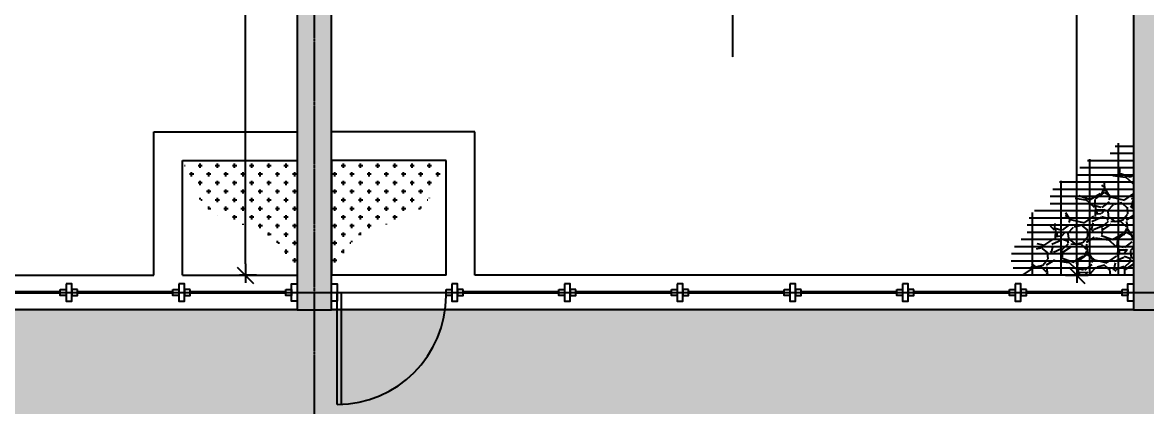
# Model space of a CAD drawing. Header units: metres. Extents: x 841183 to 1048542, y 259326 to 317714.
# Drawn here: x 945726 to 955536, y 279459 to 282805 of the extents above; entities that cross this region are included whole.
import ezdxf

# ---------------------------------------------------------------- set-up
doc = ezdxf.new("R2010")
doc.units = ezdxf.units.M
doc.header["$PDMODE"] = 34
doc.linetypes.add('CENTER2', pattern=[1.125, 0.75, -0.125, 0.125, -0.125])
doc.linetypes.add('VILLA AXIS$0$CENTER', pattern=[2, 1.25, -0.25, 0.25, -0.25])
for name, color, linetype in [('1-FENCE', 252, 'Continuous'), ('A-AXIS LINE', 253, 'Continuous'), ('G-RC-WALL', 252, 'Continuous'), ('INTEC -CONC WALL BELOW', 2, 'Continuous'), ('INTEC -FENCE', 252, 'Continuous'), ('INTEC -RC-WALL', 252, 'Continuous'), ('PAMCAD-PROJECTION', 7, 'Continuous')]:
    doc.layers.add(name, color=color, linetype=linetype)
for name, color, linetype, transparency in [('A-AXIS DIMENSION', 252, 'Continuous', 0.6), ('A-REFLECT DOWN', 252, 'Continuous', 0.6), ('G-HATCH', 253, 'Continuous', 0.6), ('G-HATCH-COL-WALL', 253, 'Continuous', 0.6)]:
    doc.layers.add(name, color=color, linetype=linetype, transparency=transparency)
doc.styles.add('romans', font='romans.shx', dxfattribs={"width": 0.85})
doc.dimstyles.new('DIM-100', dxfattribs={"dimtxt": 200, "dimasz": 100, "dimexe": 50, "dimexo": 75, "dimgap": 50, "dimtad": 1, "dimdec": 0, "dimrnd": 5, "dimzin": 9, "dimdsep": 46, "dimtxsty": 'romans', "dimblk1": 'D-oblique', "dimblk2": 'D-oblique', "dimsah": 1, "dimcen": 100, "dimdle": 100, "dimclrd": 256, "dimclre": 256, "dimclrt": 131, "dimadec": 0, "dimazin": 0, "dimtfac": 1, "dimtdec": 0, "dimtofl": 0, "dimtmove": 2, "dimatfit": 3, "dimldrblk": 'OBLIQUE', "dimfxl": 100, "dimfxlon": 1, "dimtfillclr": 256, "dimtolj": 1, "dimtzin": 0, "dimarcsym": 0})

# ---------------------------------------------------------------- blocks, each defined once
blk = doc.blocks.new('A$C10b3fa2f')
at = {"layer": 'A-REFLECT DOWN'}
h = blk.add_hatch(dxfattribs=at)
h.set_pattern_fill('AR-HBONE', color=256, scale=75, style=0)
h.set_pattern_definition([(45, (-872853.2943273549, -501345.4365919695), (0, 424.2640687119285), [900, -300]), (135, (-872641.1622929799, -501133.3045575945), (3.33066907387547e-14, 424.2640687119285), [900, -300])])
h.paths.add_polyline_path([(-40951.92798982479, -7637.119681541168), (-40445.08106751728, -7637.119681541168), (-40278.22928806348, -7926.115440888505), (-40445.0810675174, -8215.111200235726), (-40951.92798982479, -8215.111200235668), (-41118.77976927848, -7926.115440888214)])
edge = h.paths.add_edge_path()
edge.add_line((-40250.58249417157, -6912.741519662959), (-42275.58249416994, -6912.741519663075))
edge.add_line((-42275.58249416994, -6912.741519663075), (-42275.58249416994, -105.7974012070335))
edge.add_line((-42275.58249416994, -105.7974012070335), (-42275.58249204454, 38.86289380153175))
edge.add_line((-42275.58249204454, 38.86289380153175), (-43125.00761958782, 38.86289380153175))
edge.add_line((-43125.00761958782, 38.86289380153175), (-43125.00615446293, -30517.07692860754))
edge.add_line((-43125.00615446293, -30517.07692860754), (-43000.00831965636, -30517.07692860992))
edge.add_line((-43000.00831965636, -30517.07692860992), (-43000.00831965636, -32386.123830811))
edge.add_line((-43000.00831965636, -32386.123830811), (-6450.019826940028, -32386.12383081095))
edge.add_arc((-6450.019826939795, -25886.12383081106), 6499.999999999884, 269.999999999998, 360.0000000000021)
edge.add_line((49.98017306008842, -25886.12383081083), (49.98017304693349, -22117.48955926322))
edge.add_line((49.98017304693349, -22117.48955926322), (-3025.43024842767, -22117.48955926322))
edge.add_line((-3025.43024842767, -22117.48955926322), (-3025.43024842767, -31367.48925744958))
edge.add_line((-3025.43024842767, -31367.48925744958), (-37875.58253319468, -31367.27464130643))
edge.add_line((-37875.58253319468, -31367.27464130643), (-37875.58253319468, -22117.48925744812))
edge.add_line((-37875.58253319468, -22117.48925744812), (-40250.58249417064, -22117.489257448))
edge.add_line((-40250.58249417064, -22117.489257448), (-40250.58249417157, -6912.741519662959))
blk = doc.blocks.new('A$C5F633074')
at = {"layer": '1-FENCE'}
blk.add_lwpolyline([(999.9999757144833, 1050.000038350816), (999.9999757143669, 75.00003835081588), (964.6446366551099, 75.00003835081588), (964.6446366551099, 1049.341915653204)], dxfattribs=at)
for points in [[(49.99997571436688, 50.00003835087409), (-2.428563311696053e-05, 50.00003835087409), (-2.428563311696053e-05, 100.0000383508741), (49.99997571436688, 100.0000383508741)], [(1049.999975714367, 150.0000383509905), (1049.999975714367, 3.83509905077517e-05), (999.9999757143669, 3.83509905077517e-05), (999.9999757143669, 150.0000383509905)]]:
    blk.add_lwpolyline(points, close=True, dxfattribs=at)
blk.add_arc((999.9999757144833, 100.0000383508741), 949.9999999999854, 90, 180, dxfattribs=at)
blk = doc.blocks.new('D-oblique')
for p, q in [((-3.552713678800501e-15, -1.000000000000004), (-3.552713678800501e-15, 0.9999999999999964)), ((-1.000000000000004, 0), (0.6469059071593755, 0)), ((-0.7071067811865538, -0.7071067811865499), (0.7071067811865416, 0.7071067811865448))]:
    blk.add_line(p, q)
blk = doc.blocks.new('*D462')
at = {"layer": 'A-AXIS DIMENSION', "lineweight": -2, "transparency": 16777216}
for p, q in [((-16529.1374361094, -22756.69060361043), (-16677.52192034255, -22756.69060361043)), ((-16627.52192034255, -31256.47598746647), (-16627.52192034255, -22856.69060361043)), ((-16529.13743780598, -31356.47598746647), (-16677.52192034255, -31356.47598746647))]:
    blk.add_line(p, q, dxfattribs=at)
at = {"layer": 'Defpoints', "color": 0, "transparency": 16777216}
for p in [(-16627.52192034255, -22756.69060361043), (-16217.58922142583, -22756.69060361043, -68.05335083727837), (-16217.58922142571, -31356.47598746647, -68.0533871560919)]:
    blk.add_point(p, dxfattribs=at)
at = {"layer": 'A-AXIS DIMENSION', "lineweight": -2, "transparency": 16777216, "xscale": 100, "yscale": 100, "zscale": 100}
for p, rotation in [((-16627.52192034255, -22756.69060361043), 90), ((-16627.52192034255, -31356.47598746647), 270)]:
    blk.add_blockref('D-oblique', p, dxfattribs=dict(at, rotation=rotation))
at = {"layer": 'A-AXIS DIMENSION', "color": 252, "transparency": 16777216, "insert": (-16777.52192034255, -27056.58329553844), "char_height": 200, "attachment_point": 5, "rotation": 90, "style": 'romans'}
blk.add_mtext('\\A1;8600', dxfattribs=at)
blk = doc.blocks.new('_OBLIQUE')
at = {"color": 0, "linetype": 'ByBlock'}
blk.add_line((-0.5, -0.5), (0.5, 0.5), dxfattribs=at)
blk = doc.blocks.new('*D464')
at = {"layer": 'A-AXIS DIMENSION', "lineweight": -2, "transparency": 16777216}
for p, q in [((-9272.137436109471, -22756.69060360635), (-9420.521920342624, -22756.69060360635)), ((-9370.521920342622, -31256.4759874624), (-9370.521920342624, -22856.69060360635)), ((-9272.137437806054, -31356.4759874624), (-9420.521920342622, -31356.4759874624))]:
    blk.add_line(p, q, dxfattribs=at)
at = {"layer": 'Defpoints', "color": 0, "transparency": 16777216}
for p in [(-9370.521920342624, -22756.69060360635), (-8960.58922142594, -22756.69060360635, -68.05335083727837), (-8960.589221425824, -31356.4759874624, -68.0533871560919)]:
    blk.add_point(p, dxfattribs=at)
at = {"layer": 'A-AXIS DIMENSION', "lineweight": -2, "transparency": 16777216, "xscale": 100, "yscale": 100, "zscale": 100}
for p, rotation in [((-9370.521920342624, -22756.69060360635), 90), ((-9370.521920342622, -31356.4759874624), 270)]:
    blk.add_blockref('D-oblique', p, dxfattribs=dict(at, rotation=rotation))
at = {"layer": 'A-AXIS DIMENSION', "color": 252, "transparency": 16777216, "insert": (-9520.52192034263, -27056.58329553436), "char_height": 200, "attachment_point": 5, "rotation": 90, "style": 'romans'}
blk.add_mtext('\\A1;8600', dxfattribs=at)
blk = doc.blocks.new('A$Cef9c9996')
at = {"layer": 'A-REFLECT DOWN'}
h = blk.add_hatch(dxfattribs=at)
h.set_pattern_fill('AR-HBONE', color=256, scale=75, style=0)
h.set_pattern_definition([(45, (-873053.32716231, -501634.6379381258), (0, 424.2640687119285), [900, -300]), (135, (-872841.195127935, -501422.5059037508), (3.33066907387547e-14, 424.2640687119285), [900, -300])])
h.paths.add_polyline_path([(-41151.96082477993, -7926.321027697413), (-40645.11390247243, -7926.321027697413), (-40478.26212301862, -8215.31678704475), (-40645.11390247254, -8504.312546391971), (-41151.96082477993, -8504.312546391913), (-41318.81260423362, -8215.31678704446)])
edge = h.paths.add_edge_path()
edge.add_line((-40450.61532912671, -7201.942865819205), (-42475.61532912508, -7201.942865819321))
edge.add_line((-42475.61532912508, -7201.942865819321), (-42475.61532912508, -394.9987473632791))
edge.add_line((-42475.61532912508, -394.9987473632791), (-42475.61532699969, -250.3384523547138))
edge.add_line((-42475.61532699969, -250.3384523547138), (-43325.04045454296, -250.3384523547138))
edge.add_line((-43325.04045454296, -250.3384523547138), (-43325.03898941807, -30806.27827476378))
edge.add_line((-43325.03898941807, -30806.27827476378), (-43200.04115461151, -30806.27827476617))
edge.add_line((-43200.04115461151, -30806.27827476617), (-43200.04115461151, -32675.32517696725))
edge.add_line((-43200.04115461151, -32675.32517696725), (-6650.05266189517, -32675.32517696719))
edge.add_arc((-6650.052661894937, -26175.32517696731), 6499.999999999884, 269.999999999998, 360.0000000000021)
edge.add_line((-150.0526618950535, -26175.32517696708), (-150.0526619082084, -22406.69090541947))
edge.add_line((-150.0526619082084, -22406.69090541947), (-3225.463083382812, -22406.69090541947))
edge.add_line((-3225.463083382812, -22406.69090541947), (-3225.463083382812, -31656.69060360582))
edge.add_line((-3225.463083382812, -31656.69060360582), (-38075.61536814983, -31656.47598746268))
edge.add_line((-38075.61536814983, -31656.47598746268), (-38075.61536814983, -22406.69060360437))
edge.add_line((-38075.61536814983, -22406.69060360437), (-40450.61532912578, -22406.69060360425))
edge.add_line((-40450.61532912578, -22406.69060360425), (-40450.61532912671, -7201.942865819205))
at = {"layer": 'G-HATCH'}
h = blk.add_hatch(dxfattribs=at)
h.set_pattern_fill('GRATE', color=256, scale=2000, angle=180, style=0)
h.set_pattern_definition([(360, (-285458.0493971041, 935916.418532654), (-7.707575537162532e-14, -62.49999999999999), []), (270, (-285458.0493971041, 935916.418532654), (-250.0000000000001, 2.656704573408953e-13), [])])
edge = h.paths.add_edge_path()
edge.add_line((-8874.168033100083, -31354.07581024506), (-8874.168033100083, -30170.81038489373))
edge.add_arc((-8894.31327568728, -30369.69026387698), 199.897566426646, -275.7839630255539, -186.8318187121084)
edge.add_arc((-9176.833917116746, -30527.6353328707), 200.2167016291091, -294.8192675143198, -184.8192676138073)
edge.add_arc((-9410.379992108326, -30703.60342150641), 195.7704901332554, -280.0124872553109, -170.0124873548063)
edge.add_arc((-9601.135099056759, -30943.47677180654), 205.9303712840671, -629.4300125372615, -519.4300126367516)
edge.add_arc((-9748.582652407116, -31206.78816462687), 196.2694605601681, -616.6394815510635, -506.6394816505531)
edge.add_arc((-9821.018904236495, -31500.24718076811), 206.8627078075021, -603.7499186474812, -584.9598047668437)
edge.add_line((-9967.3955086543, -31354.07581024506), (-8874.168033100083, -31354.07581024506))
h = blk.add_hatch(dxfattribs=at)
h.set_pattern_fill('CROSS', color=256, scale=300, angle=-270.0000000000002, style=0)
h.set_pattern_definition([(90, (-1037523.119311056, -303311.4061796857), (-74.99999999999982, 75.00000000000024), [37.5, -112.5]), (180, (-1037504.369311056, -303292.6561796858), (-75.00000000000024, -74.9999999999998), [37.49999999999998, -112.5])])
edge = h.paths.add_edge_path()
edge.add_spline(control_points=[(-16175.61536814622, -31356.47628453927), (-16240.753297925, -31223.65946442238), (-16388.98142004688, -30921.42100061174), (-16981.41271095851, -30897.10048198095), (-17111.27636416839, -30535.58414482023), (-17175.61536814645, -30356.47628453927)], knot_values=[0, 0, 0, 0, 419.0533606415123, 953.5994301288722, 1478.473078356622, 1478.473078356622, 1478.473078356622, 1478.473078356622], degree=3, periodic=0)
edge.add_line((-17175.61536814645, -30356.47628453927), (-16175.61536814633, -30356.47628453927))
edge.add_line((-16175.61536814633, -30356.47628453927), (-16175.61536814633, -31356.47628453927))
h = blk.add_hatch(dxfattribs=at)
h.set_pattern_fill('CROSS', color=256, scale=300, angle=-270.0000000000002, style=0)
h.set_pattern_definition([(90, (-1044823.119311056, -303311.4061796816), (-74.99999999999982, 75.00000000000024), [37.5, -112.5]), (180, (-1044804.369311056, -303292.6561796817), (-75.00000000000024, -74.9999999999998), [37.49999999999998, -112.5])])
edge = h.paths.add_edge_path()
edge.add_spline(control_points=[(-15875.61536814971, -31356.47628453519), (-15810.47743837093, -31223.65946441831), (-15662.24931624904, -30921.42100060766), (-15069.81802533742, -30897.10048197687), (-14939.95437212754, -30535.58414481615), (-14875.61536814948, -30356.47628453519)], knot_values=[0, 0, 0, 0, 419.0533606415123, 953.5994301288722, 1478.473078356622, 1478.473078356622, 1478.473078356622, 1478.473078356622], degree=3, periodic=0)
edge.add_line((-14875.61536814948, -30356.47628453519), (-15875.61536814959, -30356.47628453519))
edge.add_line((-15875.61536814959, -30356.47628453519), (-15875.61536814959, -31356.47628453519))
h = blk.add_hatch(dxfattribs=at)
h.set_pattern_fill('GRAVEL', color=256, scale=400, angle=150.5646524676014, style=0)
h.set_pattern_definition([(161.4225475323985, (-285010.6506335718, 935709.5892639572), (-4556.102281013038, 1562.668020758844), [53.81439999999966, -5327.635199999958]), (204.4656475323982, (-285061.6610676252, 935726.7338146272), (4376.946913107414, 2010.556384666125), [92.34719999999808, -9142.369999999753]), (256.9249475323984, (-285145.716389571, 935688.4885161899), (1321.297217497309, 5797.773235803219), [65.11519999999942, -6446.412799999963]), (122.1616475323984, (-285330.722586956, 935698.9147777038), (4279.892097894844, -6770.710763567055), [84.09519999999982, -8325.423199999977]), (96.60164753239845, (-285375.4872857832, 935770.1055196503), (617.0917268704095, -5163.254774904292), [82.46199999999993, -8163.749199999997]), (32.16164753239844, (-285384.9676669991, 935852.020856261), (-6770.710763567055, -4279.892097894844), [84.09519999999883, -8325.42319999985]), (351.7411475323984, (-285313.7769250524, 935896.7855550882), (-6494.501344873499, 928.1444584460876), [111.2115999999995, -11009.93959999994]), (317.1800475323984, (-285203.7187779443, 935880.8104414686), (6763.235246790301, -6287.976349588015), [104.9951999999981, -10394.52839999975]), (268.0057475323984, (-285126.7055187288, 935809.4454787418), (-231.4244557718932, -6101.347650526568), [84.37999999999981, -8353.629199999976]), (214.1989475323984, (-285129.6418315686, 935725.1164916323), (3635.433022050064, 2510.702563764994), [96.33279999999935, -4720.305199999958]), (167.0379475323986, (-285209.3177384603, 935670.970855973), (-6342.713815253978, 1473.085813731148), [124.5791999999988, -12333.34999999985]), (250.6212475323983, (-284987.8076780023, 935897.009111841), (-1259.09303827044, -3466.220732071799), [42.5203999999997, -4209.537599999963]), (217.9661475323984, (-285001.9164714497, 935856.8974932318), (4135.581053295413, 3252.224973597446), [80.89479999999871, -8008.604399999918]), (164.4353475323986, (-285065.692041119, 935807.1312726263), (-196.5765163561819, 348.3644244766504), [56.56839999999994, -509.1167999999995]), (186.2367475323984, (-285066.4883686231, 935751.5672027383), (2134.974661119882, 286.1531296581661), [30.46319999999978, -3015.845999999972]), (97.63394753239838, (-285096.7711644563, 935748.2577803519), (241.3651347476035, -1241.669483066582), [43.08119999999983, -2110.98479999999]), (358.4715475323985, (-285102.4942373417, 935790.9572702402), (1438.245660319985, -107.0005207225295), [69.97159999999876, -2262.40919999996]), (227.8702475323984, (-285032.547708843, 935789.0909500683), (500.1526431110519, 741.5167568977989), [50.59639999999963, -1214.314799999988]), (13.04584753239842, (-285298.8224681282, 935634.2434361468), (4073.371866104322, 920.6745770263152), [70.87999999999944, -7017.137999999964]), (319.0891475323984, (-285229.771711517, 935650.2432177525), (-3555.797041650359, 3045.703339553058), [59.46439999999997, -5886.963199999996]), (96.23674753239838, (-284993.2324177379, 935719.4180867334), (286.1531296581663, -2134.974661119883), [60.92599999999972, -2985.383199999982]), (45.82484753239856, (-284999.8512625111, 935779.9836783994), (-2893.915999105785, -3010.855397801821), [70.87999999999998, -7017.137999999999]), (49.99134753239836, (-285420.6998705541, 935850.2293124858), (-1348.670101908796, -1679.609878870126), [68.35199999999999, -3349.2496]), (94.66024753239844, (-285376.7561672175, 935902.5834043704), (420.5228210467264, -4814.889417697618), [57.27119999999992, -5669.857199999989]), (322.6339475323986, (-285186.325230097, 936069.7481679644), (1679.611319710847, -1348.668317984933), [60.92599999999999, -2985.383199999999]), (12.08134753239845, (-285137.9026673228, 936032.7717509612), (-5315.041561541893, -1162.038967256381), [67.05239999999982, -6638.169599999987]), (319.9913475323983, (-285357.023745268, 935973.4257047565), (-1679.609878870128, 1348.670101908795), [34.17599999999999, -3383.425599999999]), (288.1254475323984, (-285207.2270890977, 936057.9535806326), (437.9424781688361, -1590.033518817657), [20.39599999999997, -2019.211599999998]), (223.4715475323984, (-285200.881909488, 936038.5696002438), (848.5170665816129, 938.0931138357943), [82.46199999999963, -1566.779999999994]), (203.4263475323984, (-285260.7259500468, 935981.8360933049), (3680.219401340133, 1617.400427381323), [76.41999999999992, -7565.569199999994]), (85.74524753239821, (-285120.1861183391, 935822.3100587411), (44.78804254946626, -893.3051971531049), [57.6887999999996, -1384.531599999988]), (36.27814753239849, (-285115.9061476681, 935879.8398931844), (5529.038679186581, 4038.531038749636), [100.7175999999998, -9971.025199999971]), (328.4899475323986, (-285034.7123621649, 935939.434936566), (-2769.492540455939, 1652.244523250145), [41.18239999999997, -4077.069599999998]), (299.4353475323983, (-284999.6022653339, 935917.9109708418), (-151.7878611498739, -544.9407722014814), [23.99999999999989, -375.9999999999983]), (269.1789475323984, (-285261.7959427146, 935967.453634694), (17.41981400338019, 3224.85588923091), [55.56959999999961, -5501.407999999951]), (341.4225475323985, (-285262.5922702189, 935911.8895648059), (4556.102281013037, -1562.668020758846), [107.6287999999993, -5273.820799999957]), (29.43534753239843, (-285160.571402112, 935877.6004634656), (544.9407722014814, -151.7878611498739), [103.9999999999997, -295.9999999999987]), (64.13054753239844, (-285069.9966797762, 935928.7103419022), (-2107.604285668701, -4404.316642715388), [63.24559999999997, -6261.309599999995]), (135.3807475323984, (-285042.4011996058, 935985.6180696215), (-1134.670125110533, 1196.880877059721), [58.24079999999993, -2853.803199999995]), (181.7893475323977, (-285083.8564760465, 936026.526015735), (-8584.68662769435, -251.3059770308099), [94.82599999999834, -9387.789599999789]), (214.0092475323985, (-285178.6363926561, 936023.5650349089), (-4332.160877723355, -2903.856537172179), [100.3195999999997, -9931.629599999966])])
edge = h.paths.add_edge_path()
edge.add_line((-8874.168033100083, -31354.07581024506), (-8874.168033100083, -30418.61227011989))
edge.add_arc((-8926.507837679354, -30653.10199828882), 240.2600419549171, -282.582577857333, -184.8192676138182)
edge.add_arc((-9223.68955141597, -30881.22173687973), 254.9366914712325, -283.0975396281874, -177.850541787565)
edge.add_arc((-9475.988554082462, -31137.88769259158), 247.1164455408579, -629.4300125372653, -519.4300126367502)
edge.add_arc((-9627.360816556611, -31446.97373710905), 236.2167394015003, -610.2068603474773, -563.1583778265393)
edge.add_line((-9844.543511902797, -31354.07581024506), (-8874.168033100083, -31354.07581024506))
at = {"layer": 'G-HATCH-COL-WALL'}
blk.add_hatch(color=256, dxfattribs=at).paths.add_polyline_path([(-23175.61536814657, -31656.47598746268), (-23175.61536814657, -22756.69060360576), (-16175.6153681468, -22756.69060360576), (-16175.61536814936, -31656.47598746233), (-15875.6153681468, -31656.47598746244), (-15875.6153681468, -22756.69060360565), (-8875.615368146915, -22756.69060360634), (-8875.615368146682, -31656.69060360664), (-8575.615368146799, -31656.69060360594), (-3225.463083382812, -31656.69060360582), (-3225.463083382812, -31356.69060360582), (-8575.615368146682, -31356.69060360582), (-8575.615368146799, -27206.69060360611), (-3225.463083382812, -27206.69060360605), (-3225.463083382812, -26906.69060360605), (-8575.615368146799, -26906.69060360605), (-8575.615368146915, -22756.69060360623), (-3225.463083382812, -22756.69060360623), (-3225.463083382812, -22456.69060360605), (-38075.61536814715, -22456.69060360437), (-38075.61536814983, -31656.47598746268), (-37775.61536814715, -31656.47598746279), (-37775.61536814715, -22756.69060360623), (-30775.61536814691, -22756.69060360617), (-30775.61536814948, -31656.47598746198), (-30475.61536814691, -31656.47598746204), (-30475.61536814691, -22756.69060360582), (-23475.6153681468, -22756.69060360588), (-23475.61536814936, -31656.47598746256)])
at = {"layer": 'A-AXIS LINE', "linetype": 'VILLA AXIS$0$CENTER', "ltscale": 4}
for p, q in [((-16025.61536814808, -22363.43469243206, 7.341229516555359e-05), (-16025.61536814808, -34394.0789028779, 7.341229516555359e-05)), ((-38578.32716231002, -31506.69060360582, -107.8391114561911), (8014.647564482526, -31506.69060360582, 8.210228773464223e-05))]:
    blk.add_line(p, q, dxfattribs=at)
at = {"layer": 'G-RC-WALL'}
for p, q in [((-17425.61536814924, -31356.47598746663, -20.13038061915256), (-17425.61536814913, -30106.4759874664, -20.13036928229164)), ((-17425.61536814913, -30106.4759874664, -20.13036928229164), (-16175.61536814913, -30106.47598746646, -20.13039562101005)), ((-14625.6153681468, -30106.47598746233, -20.13035580878309), (-15875.6153681468, -30106.47598746239, -20.13038214750151)), ((-14625.61536814668, -31356.47598746256, -20.13036714564402), (-14625.6153681468, -30106.47598746233, -20.13035580878309)), ((-17175.61536814913, -31356.4759874664, -20.13038277960283), (-17175.61536814924, -30356.47598746646, -20.1303692795104)), ((-17175.61536814924, -30356.47598746646, -20.1303692795104), (-16175.61536814924, -30356.47598746646, -20.13039562101005)), ((-15875.61536814668, -30356.47598746239, -20.13038213894288), (-15875.6153681468, -31356.47598746227, -20.13039562101005)), ((-14875.61536814668, -30356.47598746239, -20.13035580600186), (-15875.61536814668, -30356.47598746239, -20.13038214750151)), ((-14875.6153681468, -31356.47598746233, -20.13036930609428), (-14875.61536814668, -30356.47598746239, -20.13035580600186)), ((-20175.61536814889, -31356.47598746634, -20.13038992263409), (-17425.61536814924, -31356.47598746663, -20.13037245167081)), ((-17175.61536814913, -31356.4759874664, -20.13038292606808), (-16175.61536814913, -31356.47598746634, -20.13040914072278)), ((-14875.6153681468, -31356.47598746233, -20.13036945255953), (-15875.6153681468, -31356.47598746227, -20.13039566721423)), ((-11875.61536814691, -31356.47598746227, -20.13038992263409), (-14625.61536814668, -31356.47598746256, -20.13037245167081)), ((-8875.615368146682, -31356.47598746233, -20.13039562101005), (-12375.61536814715, -31356.47598746198, -20.1303602381989))]:
    blk.add_line(p, q, dxfattribs=at)
at = {"layer": 'G-RC-WALL', "linetype": 'CENTER2', "ltscale": 5, "elevation": -20.13037393145376}
blk.add_lwpolyline([(-12375.61536814715, -24256.69060308038), (-12375.61536814715, -29456.69060308038)], dxfattribs=at)
at = {"layer": 'INTEC -FENCE'}
for p, q in [((-18142.2953681557, -31431.47562997177, 47.9229352358882), (-18192.2953681557, -31431.47562997183, 47.9229352358882)), ((-18142.2953681557, -31531.47562997177, 47.9229352358882), (-18142.2953681557, -31431.47562997177, 47.9229352358882)), ((-17158.96536815877, -31431.47562997177, 47.9229352358882), (-17208.96536815877, -31431.47562997183, 47.9229352358882)), ((-17158.96536815877, -31531.47562997177, 47.9229352358882), (-17158.96536815877, -31431.47562997177, 47.9229352358882)), ((-16225.61536814645, -31531.47562997206, -20.13041505554168), (-16225.61536814645, -31431.47562997206, -20.13041505554168)), ((-16225.61536814691, -31531.475629972, -20.13041564028052), (-16225.61536814691, -31431.475629972, -20.13041564028052)), ((-16225.61536814738, -31531.47562997206, -20.13041540628842), (-16225.61536814738, -31431.475629972, -20.13041540628842)), ((-16225.61536814657, -31431.47598746774, -20.13042546509095), (-16175.61536814657, -31431.47598746774, -20.13042546509095)), ((-13792.28536814672, -31431.4756299677, 47.9229352358882), (-13842.28536814672, -31431.47562996775, 47.9229352358882)), ((-13792.28536814672, -31531.4756299677, 47.9229352358882), (-13792.28536814672, -31431.4756299677, 47.9229352358882)), ((-12808.95536814979, -31431.4756299677, 47.9229352358882), (-12858.95536814979, -31431.47562996775, 47.9229352358882)), ((-12808.95536814979, -31531.4756299677, 47.9229352358882), (-12808.95536814979, -31431.4756299677, 47.9229352358882)), ((-11825.62536815286, -31431.4756299677, 47.9229352358882), (-11875.62536815286, -31431.47562996775, 47.9229352358882)), ((-11825.62536815286, -31531.4756299677, 47.9229352358882), (-11825.62536815286, -31431.4756299677, 47.9229352358882)), ((-10842.29536815593, -31431.4756299677, 47.9229352358882), (-10892.29536815593, -31431.47562996775, 47.9229352358882)), ((-10842.29536815593, -31531.4756299677, 47.9229352358882), (-10842.29536815593, -31431.4756299677, 47.9229352358882)), ((-9858.965368158999, -31431.4756299677, 47.9229352358882), (-9908.965368158999, -31431.47562996775, 47.9229352358882)), ((-9858.965368158999, -31531.4756299677, 47.9229352358882), (-9858.965368158999, -31431.4756299677, 47.9229352358882)), ((-8925.615368146682, -31531.47562996799, -20.13041505554168), (-8925.615368146682, -31431.47562996799, -20.13041505554168)), ((-8925.615368147148, -31531.47562996793, -20.13041564028052), (-8925.615368147148, -31431.47562996793, -20.13041564028052)), ((-8925.615368147613, -31531.47562996799, -20.13041540628842), (-8925.615368147613, -31431.47562996793, -20.13041540628842)), ((-8925.615368146799, -31431.47598746367, -20.13042546509095), (-8875.615368146799, -31431.47598746367, -20.13042546509095)), ((-18242.29536815581, -31501.47562997154, 47.9229352358882), (-19075.62536815263, -31501.47562997165, -20.13039433814134)), ((-18242.2953681557, -31511.47562997154, 47.9229352358882), (-19075.62536815263, -31511.47562997165, -20.13039433814134)), ((-17258.96536815888, -31501.47562997154, 47.9229352358882), (-18092.2953681557, -31501.47562997165, -20.13039433814134)), ((-17258.96536815877, -31511.47562997154, 47.9229352358882), (-18092.2953681557, -31511.47562997165, -20.13039433814134)), ((-16275.63536816195, -31501.47562997154, 47.9229352358882), (-17108.96536815877, -31501.47562997165, -20.13039433814134)), ((-16275.63536816183, -31511.47562997154, 47.9229352358882), (-17108.96536815877, -31511.47562997165, -20.13039433814134)), ((-13892.28536814684, -31501.47562996746, 47.9229352358882), (-14725.61536814366, -31501.47562996758, -20.13039433814134)), ((-13892.28536814672, -31511.47562996746, 47.9229352358882), (-14725.61536814366, -31511.47562996758, -20.13039433814134)), ((-12908.95536814991, -31501.47562996746, 47.9229352358882), (-13742.28536814672, -31501.47562996758, -20.13039433814134)), ((-12908.95536814979, -31511.47562996746, 47.9229352358882), (-13742.28536814672, -31511.47562996758, -20.13039433814134)), ((-11925.62536815298, -31501.47562996746, 47.9229352358882), (-12758.95536814979, -31501.47562996758, -20.13039433814134)), ((-11925.62536815286, -31511.47562996746, 47.9229352358882), (-12758.95536814979, -31511.47562996758, -20.13039433814134)), ((-10942.29536815605, -31501.47562996746, 47.9229352358882), (-11775.62536815286, -31501.47562996758, -20.13039433814134)), ((-10942.29536815593, -31511.47562996746, 47.9229352358882), (-11775.62536815286, -31511.47562996758, -20.13039433814134)), ((-9958.965368159115, -31501.47562996746, 47.9229352358882), (-10792.29536815593, -31501.47562996758, -20.13039433814134)), ((-9958.965368158999, -31511.47562996746, 47.9229352358882), (-10792.29536815593, -31511.47562996758, -20.13039433814134)), ((-8975.635368162184, -31501.47562996746, 47.9229352358882), (-9808.965368158999, -31501.47562996758, -20.13039433814134)), ((-8975.635368162068, -31511.47562996746, 47.9229352358882), (-9808.965368158999, -31511.47562996758, -20.13039433814134))]:
    blk.add_line(p, q, dxfattribs=at)
for points, elevation in [([(-18242.2953681557, -31481.47562997183), (-18192.2953681557, -31481.47562997183), (-18192.2953681557, -31531.47562997177), (-18242.2953681557, -31531.47562997189)], -20.13039562101005), ([(-18192.2953681557, -31431.47562997183), (-18192.2953681557, -31581.47562997183), (-18142.2953681557, -31581.47562997183), (-18142.2953681557, -31431.47562997177)], -20.13039562101005), ([(-18092.2953681557, -31481.47562997189), (-18142.2953681557, -31481.47562997189), (-18142.2953681557, -31531.47562997177), (-18092.2953681557, -31531.47562997183)], -20.13039562101005), ([(-17258.96536815877, -31481.47562997183), (-17208.96536815877, -31481.47562997183), (-17208.96536815877, -31531.47562997177), (-17258.96536815877, -31531.47562997189)], -20.13039562101005), ([(-17208.96536815877, -31431.47562997183), (-17208.96536815877, -31581.47562997183), (-17158.96536815877, -31581.47562997183), (-17158.96536815877, -31431.47562997177)], -20.13039562101005), ([(-17108.96536815877, -31481.47562997189), (-17158.96536815877, -31481.47562997189), (-17158.96536815877, -31531.47562997177), (-17108.96536815877, -31531.47562997183)], -20.13039562101005), ([(-16275.61536814645, -31481.475629972), (-16225.61536814645, -31481.475629972), (-16225.61536814645, -31531.47562997206), (-16275.61536814645, -31531.47562997206)], -20.13040147417374), ([(-16175.61536814657, -31431.47598746774), (-16175.61536814645, -31581.47598746774), (-16225.61536814645, -31581.47598746774), (-16225.61536814657, -31431.47598746774)], -20.13041188372301), ([(-14825.61536814668, -31431.47562996781), (-14825.6153681468, -31581.47562996781), (-14775.61536814668, -31581.47562996781), (-14775.61536814668, -31431.47562996781)], -20.13039562101005), ([(-14725.61536814366, -31481.4756299677), (-14775.61536814366, -31481.4756299677), (-14775.61536814366, -31531.4756299677), (-14725.61536814366, -31531.47562996775)], -20.13039562101005), ([(-13892.28536814672, -31481.47562996775), (-13842.28536814672, -31481.47562996775), (-13842.28536814672, -31531.4756299677), (-13892.28536814672, -31531.47562996781)], -20.13039562101005), ([(-13842.28536814672, -31431.47562996775), (-13842.28536814672, -31581.47562996775), (-13792.28536814672, -31581.47562996775), (-13792.28536814672, -31431.4756299677)], -20.13039562101005), ([(-13742.28536814672, -31481.47562996781), (-13792.28536814672, -31481.47562996781), (-13792.28536814672, -31531.4756299677), (-13742.28536814672, -31531.47562996775)], -20.13039562101005), ([(-12908.95536814979, -31481.47562996775), (-12858.95536814979, -31481.47562996775), (-12858.95536814979, -31531.4756299677), (-12908.95536814979, -31531.47562996781)], -20.13039562101005), ([(-12858.95536814979, -31431.47562996775), (-12858.95536814979, -31581.47562996775), (-12808.95536814979, -31581.47562996775), (-12808.95536814979, -31431.4756299677)], -20.13039562101005), ([(-12758.95536814979, -31481.47562996781), (-12808.95536814979, -31481.47562996781), (-12808.95536814979, -31531.4756299677), (-12758.95536814979, -31531.47562996775)], -20.13039562101005), ([(-11925.62536815286, -31481.47562996775), (-11875.62536815286, -31481.47562996775), (-11875.62536815286, -31531.4756299677), (-11925.62536815286, -31531.47562996781)], -20.13039562101005), ([(-11875.62536815286, -31431.47562996775), (-11875.62536815286, -31581.47562996775), (-11825.62536815286, -31581.47562996775), (-11825.62536815286, -31431.4756299677)], -20.13039562101005), ([(-11775.62536815286, -31481.47562996781), (-11825.62536815286, -31481.47562996781), (-11825.62536815286, -31531.4756299677), (-11775.62536815286, -31531.47562996775)], -20.13039562101005), ([(-10942.29536815593, -31481.47562996775), (-10892.29536815593, -31481.47562996775), (-10892.29536815593, -31531.4756299677), (-10942.29536815593, -31531.47562996781)], -20.13039562101005), ([(-10892.29536815593, -31431.47562996775), (-10892.29536815593, -31581.47562996775), (-10842.29536815593, -31581.47562996775), (-10842.29536815593, -31431.4756299677)], -20.13039562101005), ([(-10792.29536815593, -31481.47562996781), (-10842.29536815593, -31481.47562996781), (-10842.29536815593, -31531.4756299677), (-10792.29536815593, -31531.47562996775)], -20.13039562101005), ([(-9958.965368158999, -31481.47562996775), (-9908.965368158999, -31481.47562996775), (-9908.965368158999, -31531.4756299677), (-9958.965368158999, -31531.47562996781)], -20.13039562101005), ([(-9908.965368158999, -31431.47562996775), (-9908.965368158999, -31581.47562996775), (-9858.965368158999, -31581.47562996775), (-9858.965368158999, -31431.4756299677)], -20.13039562101005), ([(-9808.965368158999, -31481.47562996781), (-9858.965368158999, -31481.47562996781), (-9858.965368158999, -31531.4756299677), (-9808.965368158999, -31531.47562996775)], -20.13039562101005), ([(-8975.615368146682, -31481.47562996793), (-8925.615368146682, -31481.47562996793), (-8925.615368146682, -31531.47562996799), (-8975.615368146682, -31531.47562996799)], -20.13040147417374), ([(-8875.615368146799, -31431.47598746367), (-8875.615368146682, -31581.47598746367), (-8925.615368146682, -31581.47598746367), (-8925.615368146799, -31431.47598746367)], -20.13041188372301)]:
    blk.add_lwpolyline(points, close=True, dxfattribs=dict(at, elevation=elevation))
at = {"layer": 'INTEC -RC-WALL'}
for p, q in [((-16175.61536814668, -31656.47598746698, -20.13038951742365), (-23175.61536814703, -31656.47598746698, -20.13039562101005)), ((-8875.615368146799, -31656.47598746291, -20.13038951742365), (-15875.61536814715, -31656.47598746291, -20.13039562101005))]:
    blk.add_line(p, q, dxfattribs=at)
at = {"layer": 'INTEC -RC-WALL', "elevation": -20.13039562101005}
blk.add_lwpolyline([(-23175.61536814657, -22756.69060360576), (-16175.6153681468, -22756.69060360576), (-16175.61536814936, -31656.47598746233), (-15875.6153681468, -31656.47598746244), (-15875.6153681468, -22756.69060360565), (-8875.615368146915, -22756.69060360634), (-8875.615368146682, -31656.69060360664), (-8575.615368146799, -31656.69060360594), (-8575.615368146799, -31656.69060360594), (-3225.463083382812, -31656.69060360582), (-3225.463083382812, -31356.69060360582), (-8575.615368146682, -31356.69060360582), (-8575.615368146799, -27206.69060360611), (-3225.463083382812, -27206.69060360605), (-3225.463083382812, -26906.69060360605), (-8575.615368146799, -26906.69060360605), (-8575.615368146915, -22756.69060360623), (-3225.463083382812, -22756.69060360623), (-3225.463083382812, -22456.69060360605), (-38075.61536814715, -22456.69060360437)], dxfattribs=at)
at = {"layer": 'INTEC -CONC WALL BELOW', "rotation": 180}
blk.add_blockref('A$C5F633074', (-14825.61539243243, -31431.47559161682, -20.13039562101005), dxfattribs=at)
at = {"layer": 'A-AXIS DIMENSION'}
for base, p1, p2, picture, middle in [((-16627.52192034255, -22756.69060361043, 47.92295521626833), (-16217.5892214257, -31356.47598746646, -20.13043193982358), (-16217.58922142582, -22756.69060361042, -20.13039562101005), '*D462', (-16777.52192034255, -27056.58329553844, 47.92295521626833)), ((-9370.521920342624, -22756.69060360635, 47.92295521626833), (-8960.58922142582, -31356.47598746239, -20.13043193982358), (-8960.589221425937, -22756.69060360634, -20.13039562101005), '*D464', (-9520.52192034263, -27056.58329553436, 47.92295521626833))]:
    dim = blk.add_linear_dim(base=base, p1=p1, p2=p2, angle=90, dimstyle='DIM-100', override={"dimclrt": 252}, dxfattribs=at)
    dim.commit()
    dim.dimension.update_dxf_attribs({"geometry": picture, "text_midpoint": middle})

msp = doc.modelspace()

# ---------------------------------------------------------------- block references
at = {"layer": 'PAMCAD-PROJECTION', "color": 6}
msp.add_blockref('A$Cef9c9996', (964298.7432553077, 311958.8843501199, -97.75937034918235), dxfattribs=at)

# ---------------------------------------------------------------- next in the draw order: block references
at = {"color": 2}
msp.add_blockref('A$C10b3fa2f', (964098.7104488802, 311683.8856027563, -103.7130564367805), dxfattribs=at)

doc.saveas('drawing.dxf')
